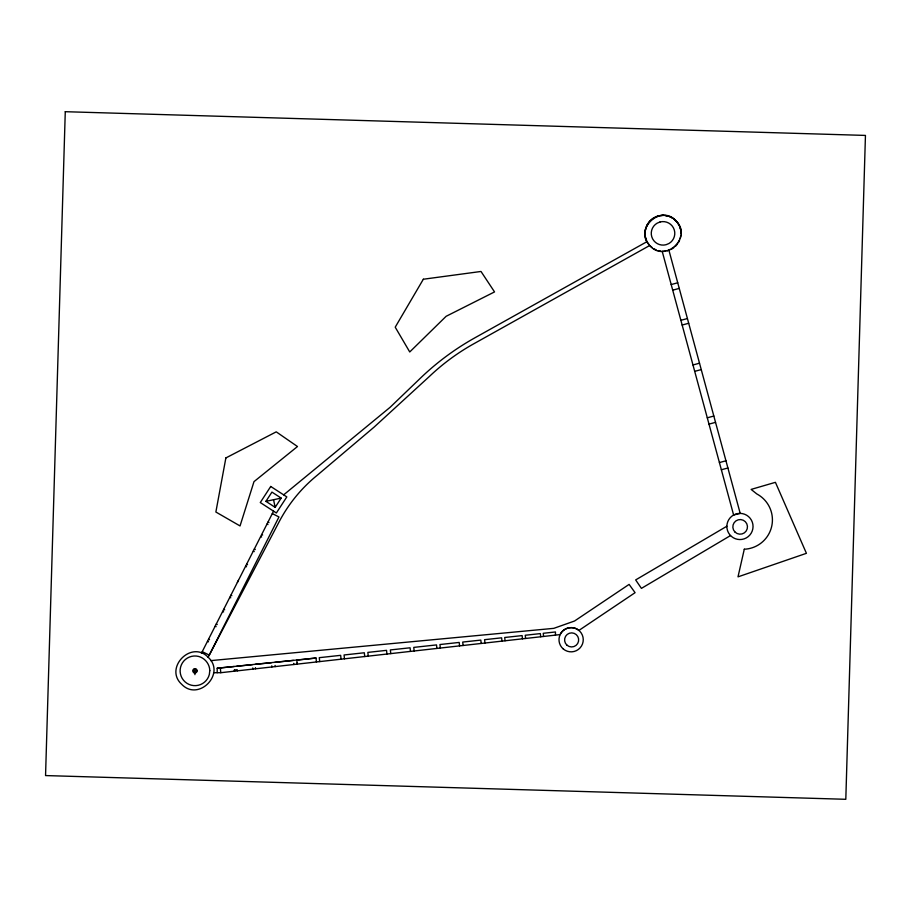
<?xml version="1.0" encoding="UTF-8"?>
<svg xmlns="http://www.w3.org/2000/svg" width="911" height="911" viewBox="0 0 911 911"><rect width="100%" height="100%" fill="white"/><g stroke="black" fill="none" stroke-linecap="round" stroke-linejoin="round"><path stroke-width="1.37" d="M194.84 670.849L194.92 674.641M645.045 232.852L645.284 235.71M645.284 231.03L645.785 228.206M680.779 235.664L680.266 238.488M681.018 233.854L680.768 230.995M646.48 226.52L647.698 223.924M679.572 240.185L678.353 242.781M201.445 653.221L273.551 511.151M208.141 657.264C191.378 639.67 163.718 668.093 181.767 684.366C198.541 701.96 226.19 673.548 208.141 657.264L279.085 521.889A149.245 149.245 0 0 1 317.096 475.383L374.079 427.134L429.149 376.687A220.325 220.325 0 0 1 471.932 344.825L649.702 245.503C664.666 263.211 692.611 237.725 676.349 221.202C661.386 203.495 633.441 228.98 649.702 245.503M265.921 501.346L271.933 492.099L281.169 498.101L275.168 507.347L265.921 501.346L281.169 498.101M648.814 222.466L650.67 220.28M677.237 244.228L675.393 246.425M283.663 494.855L390.102 407.308L418.388 380.138A265.078 265.078 0 0 1 474.859 337.833L647.015 241.643A18.038 18.038 0 0 1 658.596 215.873A18.038 18.038 0 0 1 681.052 233M652.117 219.164L654.474 217.524M673.935 247.541L671.589 249.181M730.531 535.554L641.424 588.381L635.662 579.931L726.864 526.228M656.159 216.818L658.858 215.85M669.892 249.876L667.194 250.855M671.191 284.562L677.738 282.786M672.717 290.165L679.253 288.4M680.881 320.308L687.418 318.543M682.157 325.033L688.693 323.268M692.975 364.969L699.511 363.193M694.706 371.358L701.242 369.581M707.289 417.807L713.825 416.031M708.997 424.127L715.534 422.351M719.417 462.56L725.953 460.795M721.364 469.757L727.9 467.992M660.669 215.611L663.527 215.36M665.383 251.094L662.525 251.334M234.423 670.006L234.548 671.156L234.412 670.006L237.19 669.699L237.315 670.849M213.607 672.705L220.792 672.705L560.128 634.591C563.249 627.565 573.121 625.367 578.929 630.412L635.081 592.674L629.114 584.395L574.556 621.006L553.797 628.351L210.783 660.623M298.159 659.974L316.015 658.027L316.459 661.967M217.194 672.705L217.194 668.23L316.015 658.027M217.194 668.23L234.07 666.522M236.803 666.237L252.393 664.654M255.137 664.324L271.421 662.718M274.701 662.388L293.422 660.395M665.349 215.6L668.173 216.112M660.714 251.094L657.89 250.593M669.858 216.807L672.455 218.025M656.193 249.899L653.597 248.68M202.242 651.661L209.279 655.089L278.96 516.958L272.309 513.588M237.384 582.425L238.431 580.353M268.005 522.071L268.973 522.561M266.991 524.064L267.959 524.554M261.685 534.541L262.641 535.03M260.66 536.556L261.616 537.034M254.306 549.071L255.262 549.561M253.269 551.109L254.237 551.599M246.608 564.251L247.564 564.729M245.571 566.289L246.528 566.779M230.882 595.225L231.849 595.703M229.823 597.32L230.779 597.81M223.719 609.345L224.687 609.823M222.648 611.44L223.616 611.93M216.26 624.046L217.217 624.536M215.178 626.187L216.135 626.666M208.562 639.203L209.53 639.693M207.48 641.344L208.437 641.834M673.912 219.141L676.099 220.986M652.151 247.564L649.953 245.719M677.215 222.443L678.854 224.801M648.837 244.262L647.197 241.905M679.56 226.486L680.528 229.185M646.503 240.219L645.523 237.52M668.913 250.24L740.199 513.383L733.617 515.011A13.096 13.096 0 0 0 733.196 537.684A13.096 13.096 0 0 0 753.044 526.706A13.096 13.096 0 0 0 733.617 515.011L662.206 251.368M273.551 499.718L275.168 507.347M540.713 636.766L540.348 633.6L525.248 635.252L525.601 638.463M522.481 638.816L522.117 635.593L504.717 637.484L505.07 640.775M501.984 641.116L501.619 637.825L484.584 639.681L484.959 643.029M481.202 643.451L480.814 640.091L462.72 642.061L463.107 645.489M414.163 650.989L413.765 647.391L436.517 644.908L436.893 648.427M297.1 662.969L297.225 664.119L296.792 660.122M293.752 663.345L293.877 664.495M275.054 665.451L275.179 666.601M271.774 665.816L271.899 666.966M255.467 667.649L255.592 668.799M252.757 667.945L252.894 669.107M543.582 636.447L543.241 633.293L555.459 631.961L555.459 635.115M459.577 645.888L459.201 642.437L439.945 644.532L440.32 648.051M410.485 651.399L410.087 647.789L390.352 649.93L390.762 653.62M386.936 654.041L386.537 650.352L367.85 652.39L368.26 656.148M364.719 656.535L364.309 652.766L344.073 654.975L344.483 658.812M341.078 659.2L340.657 655.339L319.271 657.674L319.704 661.591M220.303 667.922L220.792 672.705M194.1 669.357A1.697 1.697 0 0 1 196.423 669.961A1.697 1.697 0 0 1 195.808 672.284M65.273 111.7L45.55 775.568L845.807 799.3L865.45 135.42L65.273 111.7M209.792 670.61L209.336 674.459A14.838 14.838 0 0 1 191.31 685.197A14.838 14.838 0 0 1 180.572 667.171A14.838 14.838 0 0 1 198.598 656.432C204.952 658.084 209.667 664.051 209.792 670.61M225.871 457.937L215.873 512.016L240.037 525.943L253.987 481.646L297.487 446.527L276.238 431.848L225.871 457.937M744.287 549.219L738.001 576.857L806.417 553.319L775.42 482.329L751.12 489.412L756.847 493.967A29.357 29.357 0 0 1 744.287 549.219M423.342 279.233L395.215 327.186L409.745 351.965L446.128 316.299L494.536 291.919L481.008 271.467L423.342 279.233M270.726 486.463L260.284 502.542L276.363 512.984L286.817 496.905L270.726 486.463M659.985 221.999L657.15 223.172A11.752 11.752 0 0 0 666.066 244.706L668.902 243.533A11.752 11.752 0 0 0 659.985 221.999M563.328 649.019A12.139 12.139 0 0 0 583.074 641.822A12.139 12.139 0 0 0 566.972 628.317A12.139 12.139 0 0 0 563.328 649.019M566.995 645.204A7.037 7.037 0 0 0 578.531 641.276A7.037 7.037 0 0 0 569.364 633.247A7.037 7.037 0 0 0 566.995 645.204M734.983 532.047A7.322 7.322 0 0 0 747.225 528.756A7.322 7.322 0 0 0 738.263 519.794A7.322 7.322 0 0 0 734.983 532.047M194.225 672.056A1.435 1.435 0 0 0 196.389 670.826A1.435 1.435 0 0 0 194.248 669.574A1.435 1.435 0 0 0 194.225 672.056M193.861 672.671A2.152 2.152 0 0 0 197.106 670.838A2.152 2.152 0 0 0 193.895 668.947A2.152 2.152 0 0 0 193.861 672.671"/></g></svg>
